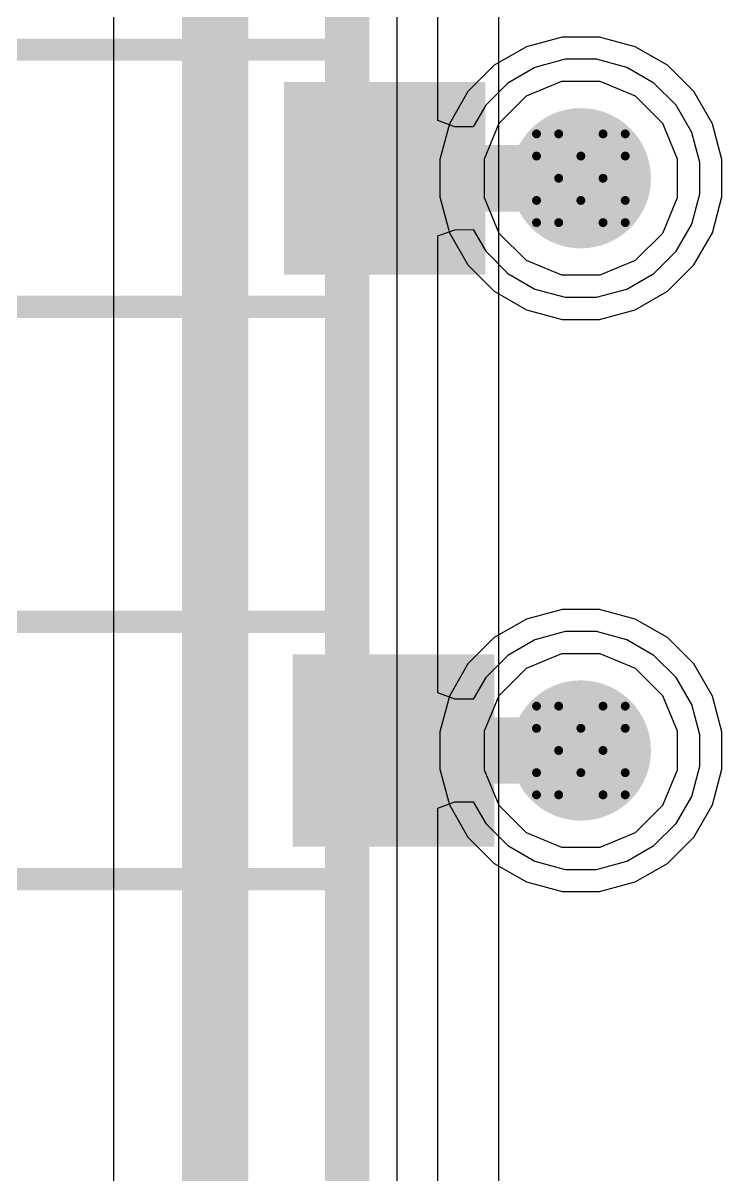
# Model space of a CAD drawing. Header units: inches. Extents: x 0 to 5379, y 0 to 5429.
# Drawn here: x 124.1 to 128.1, y 84.41 to 91.01 of the extents above; entities that cross this region are included whole.
import ezdxf

# ---------------------------------------------------------------- set-up
doc = ezdxf.new("R2010")
doc.units = ezdxf.units.IN
for name, color, linetype in [('Bottom Layer', 5, 'Continuous'), ('Bottom Solder', 6, 'Continuous'), ('Drill Drawing', 1, 'Continuous'), ('GND01', 16, 'Continuous'), ('GND02', 76, 'Continuous'), ('PWR', 156, 'Continuous'), ('SIG 01', 90, 'Continuous'), ('Top Layer', 1, 'Continuous'), ('Top Overlay', 2, 'Continuous'), ('Top Paste', 8, 'Continuous'), ('Top Solder', 216, 'Continuous'), ('Via Holes', 16, 'Continuous')]:
    doc.layers.add(name, color=color, linetype=linetype)

# ---------------------------------------------------------------- blocks, each defined once
blk = doc.blocks.new('SOD_123_915')
at = {"layer": 'Top Layer'}
for points in [[(-1.1, 0.45), (-1.1, -0.45), (-2.05, -0.45), (-2.05, 0.45)], [(2.05, 0.45), (2.05, -0.45), (1.1, -0.45), (1.1, 0.45)]]:
    blk.add_hatch(color=1, dxfattribs=at).paths.add_polyline_path(points)
at = {"layer": 'Top Overlay'}
for points in [[(0.9652, 0.508), (2.8194, 0.508), (2.8194, 0.8), (0.9652, 0.8)], [(2.1178, -0.7874), (2.8174, -0.7874), (2.8174, 0.7874), (2.1178, 0.7874)], [(0.9652, -0.8), (2.8194, -0.8), (2.8194, -0.508), (0.9652, -0.508)]]:
    blk.add_hatch(color=2, dxfattribs=at).paths.add_polyline_path(points)
at = {"layer": 'Top Paste'}
for points in [[(-1.1, 0.45), (-1.1, -0.45), (-2.05, -0.45), (-2.05, 0.45)], [(2.05, 0.45), (2.05, -0.45), (1.1, -0.45), (1.1, 0.45)]]:
    blk.add_hatch(color=8, dxfattribs=at).paths.add_polyline_path(points)
at = {"layer": 'Top Solder'}
for points in [[(-0.9984, 0.5516), (-0.9984, -0.5516), (-2.1516, -0.5516), (-2.1516, 0.5516)], [(2.1516, 0.5516), (2.1516, -0.5516), (0.9984, -0.5516), (0.9984, 0.5516)]]:
    blk.add_hatch(color=216, dxfattribs=at).paths.add_polyline_path(points)
at = {"layer": 'Top Overlay'}
for points in [[(0.9652, 0.7366, 0.127, 0.127, 0), (-1.3716, 0.7366, 0.127, 0.127, 0)], [(-1.3716, 0.7366, 0.127, 0.127, 0), (-1.3716, 0.5842, 0.127, 0.127, 0)], [(-1.3716, -0.5842, 0.127, 0.127, 0), (-1.3716, -0.7366, 0.127, 0.127, 0)], [(0.9652, -0.7366, 0.127, 0.127, 0), (-1.3716, -0.7366, 0.127, 0.127, 0)]]:
    blk.add_lwpolyline(points, format="xyseb", dxfattribs=at)
for points in [[(-1.4033, 0.7366, 0.0635, 0.0635, 1), (-1.3398, 0.7366, 0.0635, 0.0635, 1)], [(-1.4033, 0.7366, 0.0635, 0.0635, 1), (-1.3398, 0.7366, 0.0635, 0.0635, 1)], [(0.9335, 0.7366, 0.0635, 0.0635, 1), (0.997, 0.7366, 0.0635, 0.0635, 1)], [(-1.4033, 0.5842, 0.0635, 0.0635, 1), (-1.3398, 0.5842, 0.0635, 0.0635, 1)], [(-1.4033, -0.5842, 0.0635, 0.0635, 1), (-1.3398, -0.5842, 0.0635, 0.0635, 1)], [(-1.4033, -0.7366, 0.0635, 0.0635, 1), (-1.3398, -0.7366, 0.0635, 0.0635, 1)], [(-1.4033, -0.7366, 0.0635, 0.0635, 1), (-1.3398, -0.7366, 0.0635, 0.0635, 1)], [(0.9335, -0.7366, 0.0635, 0.0635, 1), (0.997, -0.7366, 0.0635, 0.0635, 1)]]:
    blk.add_lwpolyline(points, format="xyseb", close=True, dxfattribs=at)
blk = doc.blocks.new('SOD_123_916')
at = {"layer": 'Top Layer'}
for points in [[(-1.1, 0.45), (-1.1, -0.45), (-2.05, -0.45), (-2.05, 0.45)], [(2.05, 0.45), (2.05, -0.45), (1.1, -0.45), (1.1, 0.45)]]:
    blk.add_hatch(color=1, dxfattribs=at).paths.add_polyline_path(points)
at = {"layer": 'Top Overlay'}
for points in [[(0.9652, 0.508), (2.8194, 0.508), (2.8194, 0.8), (0.9652, 0.8)], [(2.1173, -0.7874), (2.8169, -0.7874), (2.8169, 0.7874), (2.1173, 0.7874)], [(0.9652, -0.8), (2.8194, -0.8), (2.8194, -0.508), (0.9652, -0.508)]]:
    blk.add_hatch(color=2, dxfattribs=at).paths.add_polyline_path(points)
at = {"layer": 'Top Paste'}
for points in [[(-1.1, 0.45), (-1.1, -0.45), (-2.05, -0.45), (-2.05, 0.45)], [(2.05, 0.45), (2.05, -0.45), (1.1, -0.45), (1.1, 0.45)]]:
    blk.add_hatch(color=8, dxfattribs=at).paths.add_polyline_path(points)
at = {"layer": 'Top Solder'}
for points in [[(-0.9984, 0.5516), (-0.9984, -0.5516), (-2.1516, -0.5516), (-2.1516, 0.5516)], [(2.1516, 0.5516), (2.1516, -0.5516), (0.9984, -0.5516), (0.9984, 0.5516)]]:
    blk.add_hatch(color=216, dxfattribs=at).paths.add_polyline_path(points)
at = {"layer": 'Top Overlay'}
for points in [[(-1.3716, 0.7366, 0.127, 0.127, 0), (-1.3716, 0.5842, 0.127, 0.127, 0)], [(0.9652, 0.7366, 0.127, 0.127, 0), (-1.3716, 0.7366, 0.127, 0.127, 0)], [(-1.3716, -0.5842, 0.127, 0.127, 0), (-1.3716, -0.7366, 0.127, 0.127, 0)], [(0.9652, -0.7366, 0.127, 0.127, 0), (-1.3716, -0.7366, 0.127, 0.127, 0)]]:
    blk.add_lwpolyline(points, format="xyseb", dxfattribs=at)
for points in [[(-1.4033, 0.7366, 0.0635, 0.0635, 1), (-1.3398, 0.7366, 0.0635, 0.0635, 1)], [(-1.4033, 0.7366, 0.0635, 0.0635, 1), (-1.3398, 0.7366, 0.0635, 0.0635, 1)], [(0.9335, 0.7366, 0.0635, 0.0635, 1), (0.997, 0.7366, 0.0635, 0.0635, 1)], [(-1.4033, 0.5842, 0.0635, 0.0635, 1), (-1.3398, 0.5842, 0.0635, 0.0635, 1)], [(-1.4033, -0.5842, 0.0635, 0.0635, 1), (-1.3398, -0.5842, 0.0635, 0.0635, 1)], [(-1.4033, -0.7366, 0.0635, 0.0635, 1), (-1.3398, -0.7366, 0.0635, 0.0635, 1)], [(-1.4033, -0.7366, 0.0635, 0.0635, 1), (-1.3398, -0.7366, 0.0635, 0.0635, 1)], [(0.9335, -0.7366, 0.0635, 0.0635, 1), (0.997, -0.7366, 0.0635, 0.0635, 1)]]:
    blk.add_lwpolyline(points, format="xyseb", close=True, dxfattribs=at)

msp = doc.modelspace()

# ---------------------------------------------------------------- hatches: boundary and pattern name
at = {"layer": 'Bottom Layer'}
h = msp.add_hatch(color=5, dxfattribs=at)
edge = h.paths.add_edge_path()
edge.add_arc((127.2924, 90.1196), 0.3, 0, 360)
h = msp.add_hatch(color=5, dxfattribs=at)
edge = h.paths.add_edge_path()
edge.add_arc((127.2924, 86.8426), 0.3, 0, 360)
at = {"layer": 'Bottom Solder'}
h = msp.add_hatch(color=6, dxfattribs=at)
edge = h.paths.add_edge_path()
edge.add_arc((127.2924, 90.1196), 0.4016, 0, 360)
h = msp.add_hatch(color=6, dxfattribs=at)
edge = h.paths.add_edge_path()
edge.add_arc((127.2924, 86.8426), 0.4016, 0, 360)
at = {"layer": 'GND01'}
h = msp.add_hatch(color=16, dxfattribs=at)
edge = h.paths.add_edge_path()
edge.add_arc((127.2924, 90.1196), 0.3, 0, 360)
h = msp.add_hatch(color=16, dxfattribs=at)
edge = h.paths.add_edge_path()
edge.add_arc((127.2924, 86.8426), 0.3, 0, 360)
at = {"layer": 'GND02'}
h = msp.add_hatch(color=76, dxfattribs=at)
edge = h.paths.add_edge_path()
edge.add_arc((127.2924, 90.1196), 0.3, 0, 360)
h = msp.add_hatch(color=76, dxfattribs=at)
edge = h.paths.add_edge_path()
edge.add_arc((127.2924, 86.8426), 0.3, 0, 360)
at = {"layer": 'PWR'}
h = msp.add_hatch(color=156, dxfattribs=at)
edge = h.paths.add_edge_path()
edge.add_arc((127.2924, 90.1196), 0.3, 0, 360)
h = msp.add_hatch(color=156, dxfattribs=at)
edge = h.paths.add_edge_path()
edge.add_arc((127.2924, 86.8426), 0.3, 0, 360)
at = {"layer": 'SIG 01'}
h = msp.add_hatch(color=90, dxfattribs=at)
edge = h.paths.add_edge_path()
edge.add_arc((127.2924, 90.1196), 0.3, 0, 360)
h = msp.add_hatch(color=90, dxfattribs=at)
edge = h.paths.add_edge_path()
edge.add_arc((127.2924, 86.8426), 0.3, 0, 360)
at = {"layer": 'Top Layer'}
h = msp.add_hatch(color=1, dxfattribs=at)
edge = h.paths.add_edge_path()
edge.add_arc((127.2924, 90.1196), 0.3, 0, 360)
h = msp.add_hatch(color=1, dxfattribs=at)
edge = h.paths.add_edge_path()
edge.add_arc((127.2924, 86.8426), 0.3, 0, 360)
at = {"layer": 'Top Solder'}
h = msp.add_hatch(color=216, dxfattribs=at)
edge = h.paths.add_edge_path()
edge.add_arc((127.2924, 90.1196), 0.4016, 0, 360)
h = msp.add_hatch(color=216, dxfattribs=at)
edge = h.paths.add_edge_path()
edge.add_arc((127.2924, 86.8426), 0.4016, 0, 360)
at = {"layer": 'Via Holes'}
h = msp.add_hatch(color=7, dxfattribs=at)
edge = h.paths.add_edge_path()
edge.add_arc((127.2924, 90.1196), 0.15, 0, 360)
h = msp.add_hatch(color=7, dxfattribs=at)
edge = h.paths.add_edge_path()
edge.add_arc((127.2924, 86.8426), 0.15, 0, 360)

# ---------------------------------------------------------------- linework, layer by layer
at = {"layer": 'Bottom Layer'}
for p, q in [((127.186, 90.9276), (126.9805, 90.8725)), ((127.3988, 90.9276), (127.186, 90.9276)), ((127.6043, 90.8725), (127.3988, 90.9276)), ((126.9805, 90.8725), (126.7963, 90.7662)), ((127.7885, 90.7662), (127.6043, 90.8725)), ((126.7963, 90.7662), (126.6459, 90.6157)), ((127.939, 90.6157), (127.7885, 90.7662)), ((126.6459, 90.6157), (126.5395, 90.4315)), ((128.0453, 90.4315), (127.939, 90.6157)), ((126.5395, 90.4315), (126.4844, 90.226)), ((128.1004, 90.226), (128.0453, 90.4315)), ((126.4844, 90.226), (126.4844, 90.0132)), ((128.1004, 90.0132), (128.1004, 90.226)), ((126.4844, 90.0132), (126.5395, 89.8077)), ((128.0453, 89.8077), (128.1004, 90.0132)), ((126.5395, 89.8077), (126.6459, 89.6235)), ((127.939, 89.6235), (128.0453, 89.8077)), ((126.6459, 89.6235), (126.7963, 89.473)), ((127.7885, 89.473), (127.939, 89.6235)), ((126.7963, 89.473), (126.9805, 89.3667)), ((127.6043, 89.3667), (127.7885, 89.473)), ((126.9805, 89.3667), (127.186, 89.3116)), ((127.3988, 89.3116), (127.6043, 89.3667)), ((127.186, 89.3116), (127.3988, 89.3116)), ((127.186, 87.6506), (126.9805, 87.5955)), ((127.3988, 87.6506), (127.186, 87.6506)), ((127.6043, 87.5955), (127.3988, 87.6506)), ((126.9805, 87.5955), (126.7963, 87.4892)), ((127.7885, 87.4892), (127.6043, 87.5955)), ((126.7963, 87.4892), (126.6459, 87.3387)), ((127.939, 87.3387), (127.7885, 87.4892)), ((126.6459, 87.3387), (126.5395, 87.1545)), ((128.0453, 87.1545), (127.939, 87.3387)), ((126.5395, 87.1545), (126.4844, 86.949)), ((128.1004, 86.949), (128.0453, 87.1545)), ((126.4844, 86.949), (126.4844, 86.7362)), ((128.1004, 86.7362), (128.1004, 86.949)), ((126.4844, 86.7362), (126.5395, 86.5307)), ((128.0453, 86.5307), (128.1004, 86.7362)), ((126.5395, 86.5307), (126.6459, 86.3465)), ((127.939, 86.3465), (128.0453, 86.5307)), ((126.6459, 86.3465), (126.7963, 86.196)), ((127.7885, 86.196), (127.939, 86.3465)), ((126.7963, 86.196), (126.9805, 86.0897)), ((127.6043, 86.0897), (127.7885, 86.196)), ((126.9805, 86.0897), (127.186, 86.0346)), ((127.3988, 86.0346), (127.6043, 86.0897)), ((127.186, 86.0346), (127.3988, 86.0346))]:
    msp.add_line(p, q, dxfattribs=at)
at = {"layer": 'Drill Drawing'}
for points in [[(127.0384, 90.2466, 0.0508, 0.0508, 0), (127.0384, 90.3736, 0.0508, 0.0508, 0)], [(127.0384, 90.3736, 0.0508, 0.0508, 0), (127.1654, 90.3736, 0.0508, 0.0508, 0)], [(127.1654, 90.3736, 0.0508, 0.0508, 0), (127.2924, 90.2466, 0.0508, 0.0508, 0)], [(127.2924, 90.2466, 0.0508, 0.0508, 0), (127.4194, 90.3736, 0.0508, 0.0508, 0)], [(127.4194, 90.3736, 0.0508, 0.0508, 0), (127.5464, 90.3736, 0.0508, 0.0508, 0)], [(127.5464, 90.2466, 0.0508, 0.0508, 0), (127.5464, 90.3736, 0.0508, 0.0508, 0)], [(127.0384, 90.2466, 0.0508, 0.0508, 0), (127.1654, 90.1196, 0.0508, 0.0508, 0)], [(127.4194, 90.1196, 0.0508, 0.0508, 0), (127.5464, 90.2466, 0.0508, 0.0508, 0)], [(127.0384, 89.9926, 0.0508, 0.0508, 0), (127.1654, 90.1196, 0.0508, 0.0508, 0)], [(127.4194, 90.1196, 0.0508, 0.0508, 0), (127.5464, 89.9926, 0.0508, 0.0508, 0)], [(127.0384, 89.8656, 0.0508, 0.0508, 0), (127.0384, 89.9926, 0.0508, 0.0508, 0)], [(127.1654, 89.8656, 0.0508, 0.0508, 0), (127.2924, 89.9926, 0.0508, 0.0508, 0)], [(127.2924, 89.9926, 0.0508, 0.0508, 0), (127.4194, 89.8656, 0.0508, 0.0508, 0)], [(127.5464, 89.8656, 0.0508, 0.0508, 0), (127.5464, 89.9926, 0.0508, 0.0508, 0)], [(127.0384, 89.8656, 0.0508, 0.0508, 0), (127.1654, 89.8656, 0.0508, 0.0508, 0)], [(127.4194, 89.8656, 0.0508, 0.0508, 0), (127.5464, 89.8656, 0.0508, 0.0508, 0)], [(127.0384, 86.9696, 0.0508, 0.0508, 0), (127.0384, 87.0966, 0.0508, 0.0508, 0)], [(127.0384, 87.0966, 0.0508, 0.0508, 0), (127.1654, 87.0966, 0.0508, 0.0508, 0)], [(127.1654, 87.0966, 0.0508, 0.0508, 0), (127.2924, 86.9696, 0.0508, 0.0508, 0)], [(127.2924, 86.9696, 0.0508, 0.0508, 0), (127.4194, 87.0966, 0.0508, 0.0508, 0)], [(127.4194, 87.0966, 0.0508, 0.0508, 0), (127.5464, 87.0966, 0.0508, 0.0508, 0)], [(127.5464, 86.9696, 0.0508, 0.0508, 0), (127.5464, 87.0966, 0.0508, 0.0508, 0)], [(127.0384, 86.9696, 0.0508, 0.0508, 0), (127.1654, 86.8426, 0.0508, 0.0508, 0)], [(127.4194, 86.8426, 0.0508, 0.0508, 0), (127.5464, 86.9696, 0.0508, 0.0508, 0)], [(127.0384, 86.7156, 0.0508, 0.0508, 0), (127.1654, 86.8426, 0.0508, 0.0508, 0)], [(127.4194, 86.8426, 0.0508, 0.0508, 0), (127.5464, 86.7156, 0.0508, 0.0508, 0)], [(127.0384, 86.5886, 0.0508, 0.0508, 0), (127.0384, 86.7156, 0.0508, 0.0508, 0)], [(127.1654, 86.5886, 0.0508, 0.0508, 0), (127.2924, 86.7156, 0.0508, 0.0508, 0)], [(127.2924, 86.7156, 0.0508, 0.0508, 0), (127.4194, 86.5886, 0.0508, 0.0508, 0)], [(127.5464, 86.5886, 0.0508, 0.0508, 0), (127.5464, 86.7156, 0.0508, 0.0508, 0)], [(127.0384, 86.5886, 0.0508, 0.0508, 0), (127.1654, 86.5886, 0.0508, 0.0508, 0)], [(127.4194, 86.5886, 0.0508, 0.0508, 0), (127.5464, 86.5886, 0.0508, 0.0508, 0)]]:
    msp.add_lwpolyline(points, format="xyseb", dxfattribs=at)
for points in [[(127.0257, 90.3736, 0.0254, 0.0254, 1), (127.0511, 90.3736, 0.0254, 0.0254, 1)], [(127.0257, 90.3736, 0.0254, 0.0254, 1), (127.0511, 90.3736, 0.0254, 0.0254, 1)], [(127.1527, 90.3736, 0.0254, 0.0254, 1), (127.1781, 90.3736, 0.0254, 0.0254, 1)], [(127.1527, 90.3736, 0.0254, 0.0254, 1), (127.1781, 90.3736, 0.0254, 0.0254, 1)], [(127.4067, 90.3736, 0.0254, 0.0254, 1), (127.4321, 90.3736, 0.0254, 0.0254, 1)], [(127.4067, 90.3736, 0.0254, 0.0254, 1), (127.4321, 90.3736, 0.0254, 0.0254, 1)], [(127.5337, 90.3736, 0.0254, 0.0254, 1), (127.5591, 90.3736, 0.0254, 0.0254, 1)], [(127.5337, 90.3736, 0.0254, 0.0254, 1), (127.5591, 90.3736, 0.0254, 0.0254, 1)], [(127.0257, 90.2466, 0.0254, 0.0254, 1), (127.0511, 90.2466, 0.0254, 0.0254, 1)], [(127.0257, 90.2466, 0.0254, 0.0254, 1), (127.0511, 90.2466, 0.0254, 0.0254, 1)], [(127.2797, 90.2466, 0.0254, 0.0254, 1), (127.3051, 90.2466, 0.0254, 0.0254, 1)], [(127.2797, 90.2466, 0.0254, 0.0254, 1), (127.3051, 90.2466, 0.0254, 0.0254, 1)], [(127.5337, 90.2466, 0.0254, 0.0254, 1), (127.5591, 90.2466, 0.0254, 0.0254, 1)], [(127.5337, 90.2466, 0.0254, 0.0254, 1), (127.5591, 90.2466, 0.0254, 0.0254, 1)], [(127.1527, 90.1196, 0.0254, 0.0254, 1), (127.1781, 90.1196, 0.0254, 0.0254, 1)], [(127.1527, 90.1196, 0.0254, 0.0254, 1), (127.1781, 90.1196, 0.0254, 0.0254, 1)], [(127.4067, 90.1196, 0.0254, 0.0254, 1), (127.4321, 90.1196, 0.0254, 0.0254, 1)], [(127.4067, 90.1196, 0.0254, 0.0254, 1), (127.4321, 90.1196, 0.0254, 0.0254, 1)], [(127.0257, 89.9926, 0.0254, 0.0254, 1), (127.0511, 89.9926, 0.0254, 0.0254, 1)], [(127.0257, 89.9926, 0.0254, 0.0254, 1), (127.0511, 89.9926, 0.0254, 0.0254, 1)], [(127.2797, 89.9926, 0.0254, 0.0254, 1), (127.3051, 89.9926, 0.0254, 0.0254, 1)], [(127.2797, 89.9926, 0.0254, 0.0254, 1), (127.3051, 89.9926, 0.0254, 0.0254, 1)], [(127.5337, 89.9926, 0.0254, 0.0254, 1), (127.5591, 89.9926, 0.0254, 0.0254, 1)], [(127.5337, 89.9926, 0.0254, 0.0254, 1), (127.5591, 89.9926, 0.0254, 0.0254, 1)], [(127.0257, 89.8656, 0.0254, 0.0254, 1), (127.0511, 89.8656, 0.0254, 0.0254, 1)], [(127.0257, 89.8656, 0.0254, 0.0254, 1), (127.0511, 89.8656, 0.0254, 0.0254, 1)], [(127.1527, 89.8656, 0.0254, 0.0254, 1), (127.1781, 89.8656, 0.0254, 0.0254, 1)], [(127.1527, 89.8656, 0.0254, 0.0254, 1), (127.1781, 89.8656, 0.0254, 0.0254, 1)], [(127.4067, 89.8656, 0.0254, 0.0254, 1), (127.4321, 89.8656, 0.0254, 0.0254, 1)], [(127.4067, 89.8656, 0.0254, 0.0254, 1), (127.4321, 89.8656, 0.0254, 0.0254, 1)], [(127.5337, 89.8656, 0.0254, 0.0254, 1), (127.5591, 89.8656, 0.0254, 0.0254, 1)], [(127.5337, 89.8656, 0.0254, 0.0254, 1), (127.5591, 89.8656, 0.0254, 0.0254, 1)], [(127.0257, 87.0966, 0.0254, 0.0254, 1), (127.0511, 87.0966, 0.0254, 0.0254, 1)], [(127.0257, 87.0966, 0.0254, 0.0254, 1), (127.0511, 87.0966, 0.0254, 0.0254, 1)], [(127.1527, 87.0966, 0.0254, 0.0254, 1), (127.1781, 87.0966, 0.0254, 0.0254, 1)], [(127.1527, 87.0966, 0.0254, 0.0254, 1), (127.1781, 87.0966, 0.0254, 0.0254, 1)], [(127.4067, 87.0966, 0.0254, 0.0254, 1), (127.4321, 87.0966, 0.0254, 0.0254, 1)], [(127.4067, 87.0966, 0.0254, 0.0254, 1), (127.4321, 87.0966, 0.0254, 0.0254, 1)], [(127.5337, 87.0966, 0.0254, 0.0254, 1), (127.5591, 87.0966, 0.0254, 0.0254, 1)], [(127.5337, 87.0966, 0.0254, 0.0254, 1), (127.5591, 87.0966, 0.0254, 0.0254, 1)], [(127.0257, 86.9696, 0.0254, 0.0254, 1), (127.0511, 86.9696, 0.0254, 0.0254, 1)], [(127.0257, 86.9696, 0.0254, 0.0254, 1), (127.0511, 86.9696, 0.0254, 0.0254, 1)], [(127.2797, 86.9696, 0.0254, 0.0254, 1), (127.3051, 86.9696, 0.0254, 0.0254, 1)], [(127.2797, 86.9696, 0.0254, 0.0254, 1), (127.3051, 86.9696, 0.0254, 0.0254, 1)], [(127.5337, 86.9696, 0.0254, 0.0254, 1), (127.5591, 86.9696, 0.0254, 0.0254, 1)], [(127.5337, 86.9696, 0.0254, 0.0254, 1), (127.5591, 86.9696, 0.0254, 0.0254, 1)], [(127.1527, 86.8426, 0.0254, 0.0254, 1), (127.1781, 86.8426, 0.0254, 0.0254, 1)], [(127.1527, 86.8426, 0.0254, 0.0254, 1), (127.1781, 86.8426, 0.0254, 0.0254, 1)], [(127.4067, 86.8426, 0.0254, 0.0254, 1), (127.4321, 86.8426, 0.0254, 0.0254, 1)], [(127.4067, 86.8426, 0.0254, 0.0254, 1), (127.4321, 86.8426, 0.0254, 0.0254, 1)], [(127.0257, 86.7156, 0.0254, 0.0254, 1), (127.0511, 86.7156, 0.0254, 0.0254, 1)], [(127.0257, 86.7156, 0.0254, 0.0254, 1), (127.0511, 86.7156, 0.0254, 0.0254, 1)], [(127.2797, 86.7156, 0.0254, 0.0254, 1), (127.3051, 86.7156, 0.0254, 0.0254, 1)], [(127.2797, 86.7156, 0.0254, 0.0254, 1), (127.3051, 86.7156, 0.0254, 0.0254, 1)], [(127.5337, 86.7156, 0.0254, 0.0254, 1), (127.5591, 86.7156, 0.0254, 0.0254, 1)], [(127.5337, 86.7156, 0.0254, 0.0254, 1), (127.5591, 86.7156, 0.0254, 0.0254, 1)], [(127.0257, 86.5886, 0.0254, 0.0254, 1), (127.0511, 86.5886, 0.0254, 0.0254, 1)], [(127.0257, 86.5886, 0.0254, 0.0254, 1), (127.0511, 86.5886, 0.0254, 0.0254, 1)], [(127.1527, 86.5886, 0.0254, 0.0254, 1), (127.1781, 86.5886, 0.0254, 0.0254, 1)], [(127.1527, 86.5886, 0.0254, 0.0254, 1), (127.1781, 86.5886, 0.0254, 0.0254, 1)], [(127.4067, 86.5886, 0.0254, 0.0254, 1), (127.4321, 86.5886, 0.0254, 0.0254, 1)], [(127.4067, 86.5886, 0.0254, 0.0254, 1), (127.4321, 86.5886, 0.0254, 0.0254, 1)], [(127.5337, 86.5886, 0.0254, 0.0254, 1), (127.5591, 86.5886, 0.0254, 0.0254, 1)], [(127.5337, 86.5886, 0.0254, 0.0254, 1), (127.5591, 86.5886, 0.0254, 0.0254, 1)]]:
    msp.add_lwpolyline(points, format="xyseb", close=True, dxfattribs=at)
at = {"layer": 'GND01'}
for p, q in [((127.1822, 90.6736), (126.9786, 90.5893)), ((127.4026, 90.6736), (127.1822, 90.6736)), ((127.6062, 90.5893), (127.4026, 90.6736)), ((126.9786, 90.5893), (126.8228, 90.4334)), ((127.7621, 90.4334), (127.6062, 90.5893)), ((126.8228, 90.4334), (126.7384, 90.2298)), ((127.8464, 90.2298), (127.7621, 90.4334)), ((126.7384, 90.2298), (126.7384, 90.0094)), ((127.8464, 90.0094), (127.8464, 90.2298)), ((126.7384, 90.0094), (126.8228, 89.8058)), ((127.7621, 89.8058), (127.8464, 90.0094)), ((126.8228, 89.8058), (126.9786, 89.6499)), ((127.6062, 89.6499), (127.7621, 89.8058)), ((126.9786, 89.6499), (127.1822, 89.5656)), ((127.4026, 89.5656), (127.6062, 89.6499)), ((127.1822, 89.5656), (127.4026, 89.5656)), ((127.1822, 87.3966), (126.9786, 87.3123)), ((127.4026, 87.3966), (127.1822, 87.3966)), ((127.6062, 87.3123), (127.4026, 87.3966)), ((126.9786, 87.3123), (126.8228, 87.1564)), ((127.7621, 87.1564), (127.6062, 87.3123)), ((126.8228, 87.1564), (126.7384, 86.9528)), ((127.8464, 86.9528), (127.7621, 87.1564)), ((126.7384, 86.9528), (126.7384, 86.7324)), ((127.8464, 86.7324), (127.8464, 86.9528)), ((126.7384, 86.7324), (126.8228, 86.5288)), ((127.7621, 86.5288), (127.8464, 86.7324)), ((126.8228, 86.5288), (126.9786, 86.3729)), ((127.6062, 86.3729), (127.7621, 86.5288)), ((126.9786, 86.3729), (127.1822, 86.2886)), ((127.4026, 86.2886), (127.6062, 86.3729)), ((127.1822, 86.2886), (127.4026, 86.2886))]:
    msp.add_line(p, q, dxfattribs=at)
at = {"layer": 'GND02'}
for p, q in [((127.1822, 90.6736), (126.9786, 90.5893)), ((127.4026, 90.6736), (127.1822, 90.6736)), ((127.6062, 90.5893), (127.4026, 90.6736)), ((126.9786, 90.5893), (126.8228, 90.4334)), ((127.7621, 90.4334), (127.6062, 90.5893)), ((126.8228, 90.4334), (126.7384, 90.2298)), ((127.8464, 90.2298), (127.7621, 90.4334)), ((126.7384, 90.2298), (126.7384, 90.0094)), ((127.8464, 90.0094), (127.8464, 90.2298)), ((126.7384, 90.0094), (126.8228, 89.8058)), ((127.7621, 89.8058), (127.8464, 90.0094)), ((126.8228, 89.8058), (126.9786, 89.6499)), ((127.6062, 89.6499), (127.7621, 89.8058)), ((126.9786, 89.6499), (127.1822, 89.5656)), ((127.4026, 89.5656), (127.6062, 89.6499)), ((127.1822, 89.5656), (127.4026, 89.5656)), ((127.1822, 87.3966), (126.9786, 87.3123)), ((127.4026, 87.3966), (127.1822, 87.3966)), ((127.6062, 87.3123), (127.4026, 87.3966)), ((126.9786, 87.3123), (126.8228, 87.1564)), ((127.7621, 87.1564), (127.6062, 87.3123)), ((126.8228, 87.1564), (126.7384, 86.9528)), ((127.8464, 86.9528), (127.7621, 87.1564)), ((126.7384, 86.9528), (126.7384, 86.7324)), ((127.8464, 86.7324), (127.8464, 86.9528)), ((126.7384, 86.7324), (126.8228, 86.5288)), ((127.7621, 86.5288), (127.8464, 86.7324)), ((126.8228, 86.5288), (126.9786, 86.3729)), ((127.6062, 86.3729), (127.7621, 86.5288)), ((126.9786, 86.3729), (127.1822, 86.2886)), ((127.4026, 86.2886), (127.6062, 86.3729)), ((127.1822, 86.2886), (127.4026, 86.2886))]:
    msp.add_line(p, q, dxfattribs=at)
at = {"layer": 'PWR'}
for p, q in [((126.238, 94.3864), (126.238, 71.4756)), ((126.8222, 70.9676), (126.8222, 93.8694))]:
    msp.add_line(p, q, dxfattribs=at)
at = {"layer": 'SIG 01'}
for p, q in [((126.4727, 90.4496), (126.4727, 93.0421)), ((124.6156, 91.1087), (124.6156, 24.7972)), ((127.2028, 90.8006), (127.0296, 90.7542)), ((127.3821, 90.8006), (127.2028, 90.8006)), ((127.5553, 90.7542), (127.3821, 90.8006)), ((127.0296, 90.7542), (126.8743, 90.6645)), ((127.7106, 90.6645), (127.5553, 90.7542)), ((126.8743, 90.6645), (126.7475, 90.5377)), ((127.8373, 90.5377), (127.7106, 90.6645)), ((126.7475, 90.5377), (126.6759, 90.4138)), ((127.927, 90.3825), (127.8373, 90.5377)), ((126.5698, 90.4144), (126.4727, 90.4496)), ((126.6759, 90.4138), (126.5698, 90.4144)), ((127.9734, 90.2093), (127.927, 90.3825)), ((127.9734, 90.0299), (127.9734, 90.2093)), ((127.927, 89.8567), (127.9734, 90.0299)), ((127.8373, 89.7015), (127.927, 89.8567)), ((126.4727, 89.7896), (126.5698, 89.8248)), ((126.4727, 87.1726), (126.4727, 89.7896)), ((126.5698, 89.8248), (126.6759, 89.8254)), ((126.6759, 89.8254), (126.7475, 89.7015)), ((126.7475, 89.7015), (126.8743, 89.5747)), ((127.7106, 89.5747), (127.8373, 89.7015)), ((126.8743, 89.5747), (127.0296, 89.485)), ((127.5553, 89.485), (127.7106, 89.5747)), ((127.0296, 89.485), (127.2028, 89.4386)), ((127.3821, 89.4386), (127.5553, 89.485)), ((127.2028, 89.4386), (127.3821, 89.4386)), ((127.0296, 87.4772), (126.8743, 87.3875)), ((127.2028, 87.5236), (127.0296, 87.4772)), ((127.3821, 87.5236), (127.2028, 87.5236)), ((127.5553, 87.4772), (127.3821, 87.5236)), ((127.7106, 87.3875), (127.5553, 87.4772)), ((126.8743, 87.3875), (126.7475, 87.2607)), ((127.8373, 87.2607), (127.7106, 87.3875)), ((126.7475, 87.2607), (126.6759, 87.1368)), ((127.927, 87.1055), (127.8373, 87.2607)), ((126.5698, 87.1374), (126.4727, 87.1726)), ((126.6759, 87.1368), (126.5698, 87.1374)), ((127.9734, 86.9323), (127.927, 87.1055)), ((127.9734, 86.7529), (127.9734, 86.9323)), ((127.927, 86.5797), (127.9734, 86.7529)), ((126.4727, 86.5126), (126.5698, 86.5478)), ((126.5698, 86.5478), (126.6759, 86.5484)), ((126.6759, 86.5484), (126.7475, 86.4245)), ((127.8373, 86.4245), (127.927, 86.5797)), ((126.4727, 83.896), (126.4727, 86.5126)), ((126.7475, 86.4245), (126.8743, 86.2977)), ((127.7106, 86.2977), (127.8373, 86.4245)), ((126.8743, 86.2977), (127.0296, 86.208)), ((127.5553, 86.208), (127.7106, 86.2977)), ((127.0296, 86.208), (127.2028, 86.1616)), ((127.2028, 86.1616), (127.3821, 86.1616)), ((127.3821, 86.1616), (127.5553, 86.208))]:
    msp.add_line(p, q, dxfattribs=at)
for points in [[(125.9548, 23.6436, 0.254, 0.254, 0), (125.9548, 93.0421, 0.254, 0.254, 0)], [(125.1983, 24.5559, 0.381, 0.381, 0), (125.1983, 91.3501, 0.381, 0.381, 0)]]:
    msp.add_lwpolyline(points, format="xyseb", dxfattribs=at)
at = {"layer": 'Top Layer'}
for points in [[(126.1685, 90.1196, 0.381, 0.381, 0), (127.2924, 90.1196, 0.381, 0.381, 0)], [(126.2195, 86.8426, 0.381, 0.381, 0), (127.2924, 86.8426, 0.381, 0.381, 0)]]:
    msp.add_lwpolyline(points, format="xyseb", dxfattribs=at)
for points in [[(126.0733, 90.1196, 0.1905, 0.1905, 1), (126.2638, 90.1196, 0.1905, 0.1905, 1)], [(127.1972, 90.1196, 0.1905, 0.1905, 1), (127.3877, 90.1196, 0.1905, 0.1905, 1)], [(126.1243, 86.8426, 0.1905, 0.1905, 1), (126.3148, 86.8426, 0.1905, 0.1905, 1)], [(127.1972, 86.8426, 0.1905, 0.1905, 1), (127.3877, 86.8426, 0.1905, 0.1905, 1)]]:
    msp.add_lwpolyline(points, format="xyseb", close=True, dxfattribs=at)

# ---------------------------------------------------------------- block references
at = {"rotation": 180}
for name, p in [('SOD_123_916', (124.5935, 90.1196)), ('SOD_123_915', (124.6445, 86.8426))]:
    msp.add_blockref(name, p, dxfattribs=at)

doc.saveas('drawing.dxf')
